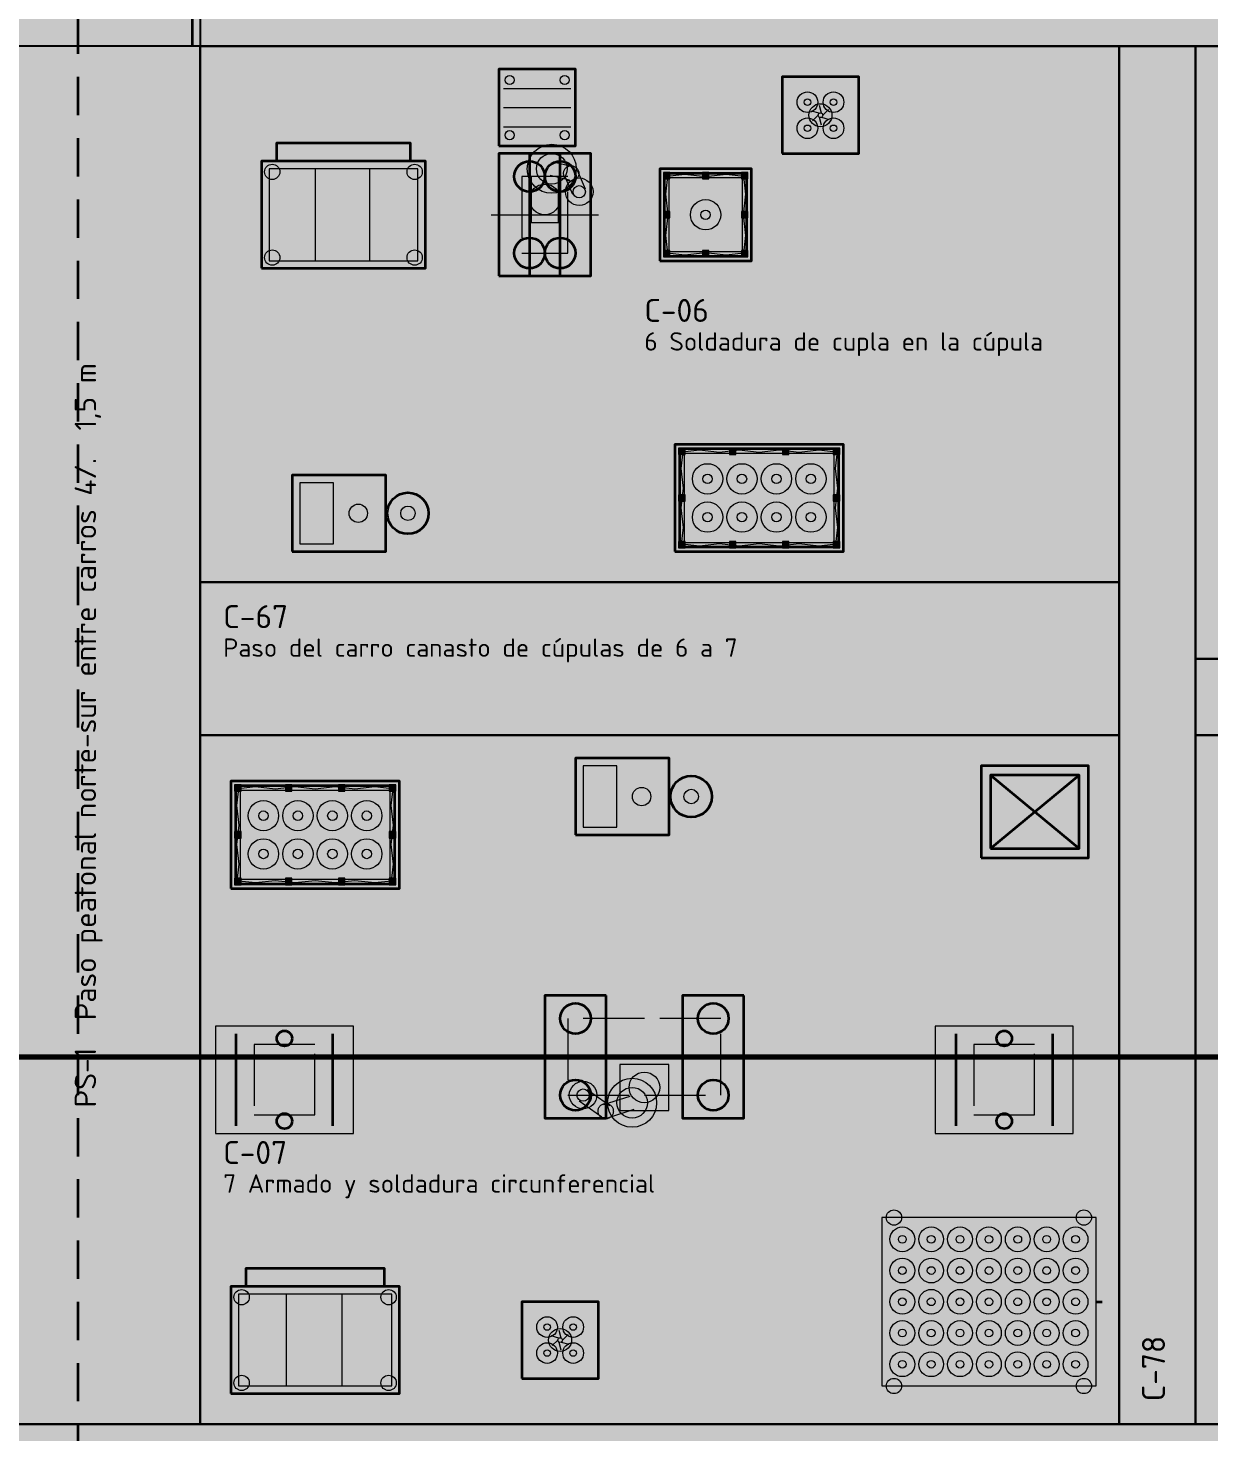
# Model space of a CAD drawing. Header units: millimetres. Extents: x 0 to 1189, y 0 to 841.
# Drawn here: x 473.8 to 550.9, y 419.5 to 511.2 of the extents above; entities that cross this region are included whole.
import ezdxf
from ezdxf.enums import TextEntityAlignment as Align

# ---------------------------------------------------------------- set-up
doc = ezdxf.new("R2010")
doc.units = ezdxf.units.MM
for name, pattern in [('FLUJO-TRAZOS', [4, 2.5, -1.5]), ('IRAM-E-TRAZOS', [5, 4, -1]), ('IRAM-F-TRAZO-PUNTO', [20, 15, -2, 1, -2])]:
    doc.linetypes.add(name, pattern=pattern)
for name, color, linetype, lineweight, true_color in [('A-DEM-RO', 1, 'CONTINUOUS', 35, 0xd21e1e), ('A-EQUIPO', 30, 'CONTINUOUS', 35, 0xe67800), ('A-PASILLO', 2, 'IRAM-E-TRAZOS', 35, 0xd7a500), ('A-SENDA', 2, 'CONTINUOUS', 25, 0xd7a500)]:
    doc.layers.add(name, color=color, linetype=linetype, lineweight=lineweight, true_color=true_color)
for name, color, linetype, lineweight in [('A-EJE', 1, 'IRAM-F-TRAZO-PUNTO', 18), ('A-EQUIPO-FINO', 8, 'CONTINUOUS', 13), ('A-EQUIPO-OCULTO', 8, 'IRAM-E-TRAZOS', 13), ('A-EQUIPO-RELLENO', 9, 'CONTINUOUS', 13), ('A-RELLENO', 9, 'CONTINUOUS', 13), ('A-SECTOR', 1, 'CONTINUOUS', 25), ('A-SECTOR-TXT', 1, 'CONTINUOUS', 25), ('A-TEXTO', 7, 'CONTINUOUS', 18), ('F-PERSONAL', 6, 'FLUJO-TRAZOS', 35), ('F-SE', 30, 'CONTINUOUS', 70)]:
    doc.layers.add(name, color=color, linetype=linetype, lineweight=lineweight)
doc.styles.add('ISO3098', font='isocpeur.ttf')

msp = doc.modelspace()

# ---------------------------------------------------------------- hatches: boundary and pattern name
at = {"layer": 'A-EQUIPO-RELLENO', "true_color": 0xeeeeee}
h = msp.add_hatch(color=7, dxfattribs=at)
h.dxf.hatch_style = 1
h.paths.add_polyline_path([(504.5, 503.5), (509.5, 503.5), (509.5, 508.5), (504.5, 508.5)])
at = {"layer": 'A-EQUIPO-RELLENO', "true_color": 0xe6e6dc}
h = msp.add_hatch(color=7, dxfattribs=at)
h.dxf.hatch_style = 1
h.paths.add_polyline_path([(523, 503), (528, 503), (528, 508), (523, 508)])
at = {"layer": 'A-EQUIPO-RELLENO', "true_color": 0xeeeeee}
h = msp.add_hatch(color=7, dxfattribs=at)
h.dxf.hatch_style = 1
h.paths.add_polyline_path([(489, 495.5), (499.7, 495.5), (499.7, 502.5), (489, 502.5)])
at = {"layer": 'A-EQUIPO-RELLENO', "true_color": 0xcdd0d4}
h = msp.add_hatch(color=7, dxfattribs=at)
h.dxf.hatch_style = 1
h.paths.add_polyline_path([(504.5, 495), (508.5, 495), (508.5, 503), (504.5, 503)])
h = msp.add_hatch(color=7, dxfattribs=at)
h.dxf.hatch_style = 1
h.paths.add_polyline_path([(506.5, 495), (510.5, 495), (510.5, 503), (506.5, 503)])
at = {"layer": 'A-EQUIPO-RELLENO', "true_color": 0xf5f5f5}
h = msp.add_hatch(color=7, dxfattribs=at)
h.dxf.hatch_style = 1
h.paths.add_polyline_path([(515, 496), (521, 496), (521, 502), (515, 502)])
at = {"layer": 'A-EQUIPO-RELLENO', "true_color": 0x969ba0}
h = msp.add_hatch(color=7, dxfattribs=at)
h.dxf.hatch_style = 1
h.paths.add_polyline_path([(515.24, 501.34), (515.66, 501.34), (515.66, 501.76), (515.24, 501.76)])
h = msp.add_hatch(color=7, dxfattribs=at)
h.dxf.hatch_style = 1
h.paths.add_polyline_path([(515.24, 501.34), (515.66, 501.34), (515.66, 501.76), (515.24, 501.76)])
h = msp.add_hatch(color=7, dxfattribs=at)
h.dxf.hatch_style = 1
h.paths.add_polyline_path([(517.79, 501.34), (518.21, 501.34), (518.21, 501.76), (517.79, 501.76)])
h = msp.add_hatch(color=7, dxfattribs=at)
h.dxf.hatch_style = 1
h.paths.add_polyline_path([(520.34, 501.34), (520.76, 501.34), (520.76, 501.76), (520.34, 501.76)])
h = msp.add_hatch(color=7, dxfattribs=at)
h.dxf.hatch_style = 1
h.paths.add_polyline_path([(520.34, 501.34), (520.76, 501.34), (520.76, 501.76), (520.34, 501.76)])
at = {"layer": 'A-EQUIPO-RELLENO', "true_color": 0xeeeeee}
h = msp.add_hatch(color=7, dxfattribs=at)
h.dxf.hatch_style = 1
h.paths.add_polyline_path([(506.6, 498.5), (508.4, 498.5), (508.4, 501.5), (506.6, 501.5)])
at = {"layer": 'A-EQUIPO-RELLENO', "true_color": 0x969ba0}
h = msp.add_hatch(color=7, dxfattribs=at)
h.dxf.hatch_style = 1
h.paths.add_polyline_path([(515.24, 498.79), (515.66, 498.79), (515.66, 499.21), (515.24, 499.21)])
h = msp.add_hatch(color=7, dxfattribs=at)
h.dxf.hatch_style = 1
h.paths.add_polyline_path([(520.34, 498.79), (520.76, 498.79), (520.76, 499.21), (520.34, 499.21)])
h = msp.add_hatch(color=7, dxfattribs=at)
h.dxf.hatch_style = 1
h.paths.add_polyline_path([(515.24, 496.24), (515.66, 496.24), (515.66, 496.66), (515.24, 496.66)])
h = msp.add_hatch(color=7, dxfattribs=at)
h.dxf.hatch_style = 1
h.paths.add_polyline_path([(515.24, 496.24), (515.66, 496.24), (515.66, 496.66), (515.24, 496.66)])
h = msp.add_hatch(color=7, dxfattribs=at)
h.dxf.hatch_style = 1
h.paths.add_polyline_path([(517.79, 496.24), (518.21, 496.24), (518.21, 496.66), (517.79, 496.66)])
h = msp.add_hatch(color=7, dxfattribs=at)
h.dxf.hatch_style = 1
h.paths.add_polyline_path([(520.34, 496.24), (520.76, 496.24), (520.76, 496.66), (520.34, 496.66)])
h = msp.add_hatch(color=7, dxfattribs=at)
h.dxf.hatch_style = 1
h.paths.add_polyline_path([(520.34, 496.24), (520.76, 496.24), (520.76, 496.66), (520.34, 496.66)])
at = {"layer": 'A-EQUIPO-RELLENO', "true_color": 0xf5f5f5}
h = msp.add_hatch(color=7, dxfattribs=at)
h.dxf.hatch_style = 1
h.paths.add_polyline_path([(516, 477), (527, 477), (527, 484), (516, 484)])
at = {"layer": 'A-EQUIPO-RELLENO', "true_color": 0x969ba0}
h = msp.add_hatch(color=7, dxfattribs=at)
h.dxf.hatch_style = 1
h.paths.add_polyline_path([(516.24, 483.34), (516.66, 483.34), (516.66, 483.76), (516.24, 483.76)])
h = msp.add_hatch(color=7, dxfattribs=at)
h.dxf.hatch_style = 1
h.paths.add_polyline_path([(516.24, 483.34), (516.66, 483.34), (516.66, 483.76), (516.24, 483.76)])
h = msp.add_hatch(color=7, dxfattribs=at)
h.dxf.hatch_style = 1
h.paths.add_polyline_path([(519.557, 483.34), (519.977, 483.34), (519.977, 483.76), (519.557, 483.76)])
h = msp.add_hatch(color=7, dxfattribs=at)
h.dxf.hatch_style = 1
h.paths.add_polyline_path([(523.023, 483.34), (523.443, 483.34), (523.443, 483.76), (523.023, 483.76)])
h = msp.add_hatch(color=7, dxfattribs=at)
h.dxf.hatch_style = 1
h.paths.add_polyline_path([(526.34, 483.34), (526.76, 483.34), (526.76, 483.76), (526.34, 483.76)])
h = msp.add_hatch(color=7, dxfattribs=at)
h.dxf.hatch_style = 1
h.paths.add_polyline_path([(526.34, 483.34), (526.76, 483.34), (526.76, 483.76), (526.34, 483.76)])
at = {"layer": 'A-EQUIPO-RELLENO', "true_color": 0xd7e1eb}
h = msp.add_hatch(color=7, dxfattribs=at)
h.dxf.hatch_style = 1
h.paths.add_polyline_path([(491, 477), (497.12, 477), (497.12, 482), (491, 482)])
at = {"layer": 'A-EQUIPO-RELLENO', "true_color": 0xbed2be}
h = msp.add_hatch(color=7, dxfattribs=at)
h.dxf.hatch_style = 1
h.paths.add_polyline_path([(499.91, 479.5), (499.864, 479.849), (499.729, 480.175), (499.515, 480.455), (499.235, 480.669), (498.909, 480.804), (498.56, 480.85), (498.211, 480.804), (497.885, 480.669), (497.605, 480.455), (497.391, 480.175), (497.256, 479.849), (497.21, 479.5), (497.256, 479.151), (497.391, 478.825), (497.605, 478.545), (497.885, 478.331), (498.211, 478.196), (498.56, 478.15), (498.909, 478.196), (499.235, 478.331), (499.515, 478.545), (499.729, 478.825), (499.864, 479.151)])
at = {"layer": 'A-EQUIPO-RELLENO', "true_color": 0x969ba0}
h = msp.add_hatch(color=7, dxfattribs=at)
h.dxf.hatch_style = 1
h.paths.add_polyline_path([(516.24, 480.29), (516.66, 480.29), (516.66, 480.71), (516.24, 480.71)])
h = msp.add_hatch(color=7, dxfattribs=at)
h.dxf.hatch_style = 1
h.paths.add_polyline_path([(526.34, 480.29), (526.76, 480.29), (526.76, 480.71), (526.34, 480.71)])
h = msp.add_hatch(color=7, dxfattribs=at)
h.dxf.hatch_style = 1
h.paths.add_polyline_path([(516.24, 477.24), (516.66, 477.24), (516.66, 477.66), (516.24, 477.66)])
h = msp.add_hatch(color=7, dxfattribs=at)
h.dxf.hatch_style = 1
h.paths.add_polyline_path([(516.24, 477.24), (516.66, 477.24), (516.66, 477.66), (516.24, 477.66)])
h = msp.add_hatch(color=7, dxfattribs=at)
h.dxf.hatch_style = 1
h.paths.add_polyline_path([(519.557, 477.24), (519.977, 477.24), (519.977, 477.66), (519.557, 477.66)])
h = msp.add_hatch(color=7, dxfattribs=at)
h.dxf.hatch_style = 1
h.paths.add_polyline_path([(523.023, 477.24), (523.443, 477.24), (523.443, 477.66), (523.023, 477.66)])
h = msp.add_hatch(color=7, dxfattribs=at)
h.dxf.hatch_style = 1
h.paths.add_polyline_path([(526.34, 477.24), (526.76, 477.24), (526.76, 477.66), (526.34, 477.66)])
h = msp.add_hatch(color=7, dxfattribs=at)
h.dxf.hatch_style = 1
h.paths.add_polyline_path([(526.34, 477.24), (526.76, 477.24), (526.76, 477.66), (526.34, 477.66)])
at = {"layer": 'A-EQUIPO-RELLENO', "true_color": 0xd7e1eb}
h = msp.add_hatch(color=7, dxfattribs=at)
h.dxf.hatch_style = 1
h.paths.add_polyline_path([(509.5, 458.5), (515.62, 458.5), (515.62, 463.5), (509.5, 463.5)])
at = {"layer": 'A-EQUIPO-RELLENO', "true_color": 0xbed2be}
h = msp.add_hatch(color=7, dxfattribs=at)
h.dxf.hatch_style = 1
h.paths.add_polyline_path([(518.41, 461), (518.364, 461.349), (518.229, 461.675), (518.015, 461.955), (517.735, 462.169), (517.409, 462.304), (517.06, 462.35), (516.711, 462.304), (516.385, 462.169), (516.105, 461.955), (515.891, 461.675), (515.756, 461.349), (515.71, 461), (515.756, 460.651), (515.891, 460.325), (516.105, 460.045), (516.385, 459.831), (516.711, 459.696), (517.06, 459.65), (517.409, 459.696), (517.735, 459.831), (518.015, 460.045), (518.229, 460.325), (518.364, 460.651)])
at = {"layer": 'A-EQUIPO-RELLENO', "true_color": 0xf5f5f5}
h = msp.add_hatch(color=7, dxfattribs=at)
h.dxf.hatch_style = 1
h.paths.add_polyline_path([(487, 455), (498, 455), (498, 462), (487, 462)])
at = {"layer": 'A-EQUIPO-RELLENO', "true_color": 0x969ba0}
h = msp.add_hatch(color=7, dxfattribs=at)
h.dxf.hatch_style = 1
h.paths.add_polyline_path([(487.24, 461.34), (487.66, 461.34), (487.66, 461.76), (487.24, 461.76)])
h = msp.add_hatch(color=7, dxfattribs=at)
h.dxf.hatch_style = 1
h.paths.add_polyline_path([(487.24, 461.34), (487.66, 461.34), (487.66, 461.76), (487.24, 461.76)])
h = msp.add_hatch(color=7, dxfattribs=at)
h.dxf.hatch_style = 1
h.paths.add_polyline_path([(490.557, 461.34), (490.977, 461.34), (490.977, 461.76), (490.557, 461.76)])
h = msp.add_hatch(color=7, dxfattribs=at)
h.dxf.hatch_style = 1
h.paths.add_polyline_path([(494.023, 461.34), (494.443, 461.34), (494.443, 461.76), (494.023, 461.76)])
h = msp.add_hatch(color=7, dxfattribs=at)
h.dxf.hatch_style = 1
h.paths.add_polyline_path([(497.34, 461.34), (497.76, 461.34), (497.76, 461.76), (497.34, 461.76)])
h = msp.add_hatch(color=7, dxfattribs=at)
h.dxf.hatch_style = 1
h.paths.add_polyline_path([(497.34, 461.34), (497.76, 461.34), (497.76, 461.76), (497.34, 461.76)])
h = msp.add_hatch(color=7, dxfattribs=at)
h.dxf.hatch_style = 1
h.paths.add_polyline_path([(487.24, 458.29), (487.66, 458.29), (487.66, 458.71), (487.24, 458.71)])
h = msp.add_hatch(color=7, dxfattribs=at)
h.dxf.hatch_style = 1
h.paths.add_polyline_path([(497.34, 458.29), (497.76, 458.29), (497.76, 458.71), (497.34, 458.71)])
h = msp.add_hatch(color=7, dxfattribs=at)
h.dxf.hatch_style = 1
h.paths.add_polyline_path([(487.24, 455.24), (487.66, 455.24), (487.66, 455.66), (487.24, 455.66)])
h = msp.add_hatch(color=7, dxfattribs=at)
h.dxf.hatch_style = 1
h.paths.add_polyline_path([(487.24, 455.24), (487.66, 455.24), (487.66, 455.66), (487.24, 455.66)])
h = msp.add_hatch(color=7, dxfattribs=at)
h.dxf.hatch_style = 1
h.paths.add_polyline_path([(490.557, 455.24), (490.977, 455.24), (490.977, 455.66), (490.557, 455.66)])
h = msp.add_hatch(color=7, dxfattribs=at)
h.dxf.hatch_style = 1
h.paths.add_polyline_path([(494.023, 455.24), (494.443, 455.24), (494.443, 455.66), (494.023, 455.66)])
h = msp.add_hatch(color=7, dxfattribs=at)
h.dxf.hatch_style = 1
h.paths.add_polyline_path([(497.34, 455.24), (497.76, 455.24), (497.76, 455.66), (497.34, 455.66)])
h = msp.add_hatch(color=7, dxfattribs=at)
h.dxf.hatch_style = 1
h.paths.add_polyline_path([(497.34, 455.24), (497.76, 455.24), (497.76, 455.66), (497.34, 455.66)])
at = {"layer": 'A-EQUIPO-RELLENO', "true_color": 0xcdd0d4}
h = msp.add_hatch(color=7, dxfattribs=at)
h.dxf.hatch_style = 1
h.paths.add_polyline_path([(511.5, 448), (507.5, 448), (507.5, 440), (511.5, 440)])
h = msp.add_hatch(color=7, dxfattribs=at)
h.dxf.hatch_style = 1
h.paths.add_polyline_path([(520.5, 448), (516.5, 448), (516.5, 440), (520.5, 440)])
h = msp.add_hatch(color=7, dxfattribs=at)
h.dxf.hatch_style = 1
h.paths.add_polyline_path([(495, 439), (495, 446), (486, 446), (486, 439)])
h = msp.add_hatch(color=7, dxfattribs=at)
h.dxf.hatch_style = 1
h.paths.add_polyline_path([(533, 446), (533, 439), (542, 439), (542, 446)])
at = {"layer": 'A-EQUIPO-RELLENO', "true_color": 0xeeeeee}
h = msp.add_hatch(color=7, dxfattribs=at)
h.dxf.hatch_style = 1
h.paths.add_polyline_path([(515.6, 443.5), (512.4, 443.5), (512.4, 440.5), (515.6, 440.5)])
h = msp.add_hatch(color=7, dxfattribs=at)
h.dxf.hatch_style = 1
h.paths.add_polyline_path([(529.5, 422.5), (543.5, 422.5), (543.5, 433.5), (529.5, 433.5)])
h = msp.add_hatch(color=7, dxfattribs=at)
h.dxf.hatch_style = 1
h.paths.add_polyline_path([(487, 422), (498, 422), (498, 429), (487, 429)])
at = {"layer": 'A-EQUIPO-RELLENO', "true_color": 0xe6e6dc}
h = msp.add_hatch(color=7, dxfattribs=at)
h.dxf.hatch_style = 1
h.paths.add_polyline_path([(506, 423), (511, 423), (511, 428), (506, 428)])
at = {"layer": 'A-RELLENO', "true_color": 0xf6f6f6}
h = msp.add_hatch(color=7, dxfattribs=at)
h.dxf.hatch_style = 1
h.paths.add_polyline_path([(470, 510), (485, 510), (485, 670), (470, 670)])
at = {"layer": 'A-RELLENO', "true_color": 0xfde4c8}
h = msp.add_hatch(color=7, dxfattribs=at)
h.dxf.hatch_style = 1
h.paths.add_polyline_path([(485, 510), (555, 510), (555, 555), (485, 555)])
at = {"layer": 'A-RELLENO', "true_color": 0xfff4b4}
h = msp.add_hatch(color=7, dxfattribs=at)
h.dxf.hatch_style = 1
h.paths.add_polyline_path([(470, 420), (485, 420), (485, 510), (470, 510)])
at = {"layer": 'A-RELLENO', "true_color": 0xf8d9c0}
h = msp.add_hatch(color=7, dxfattribs=at)
h.dxf.hatch_style = 1
h.paths.add_polyline_path([(485, 475), (545, 475), (545, 510), (485, 510)])
h = msp.add_hatch(color=7, dxfattribs=at)
h.dxf.hatch_style = 1
h.paths.add_polyline_path([(545, 420), (550, 420), (550, 510), (545, 510)])
h = msp.add_hatch(color=7, dxfattribs=at)
h.dxf.hatch_style = 1
h.paths.add_polyline_path([(550, 470), (630, 470), (630, 510), (550, 510)])
h = msp.add_hatch(color=7, dxfattribs=at)
h.dxf.hatch_style = 1
h.paths.add_polyline_path([(485, 465), (545, 465), (545, 475), (485, 475)])
h = msp.add_hatch(color=7, dxfattribs=at)
h.dxf.hatch_style = 1
h.paths.add_polyline_path([(550, 465), (630, 465), (630, 470), (550, 470)])
h = msp.add_hatch(color=7, dxfattribs=at)
h.dxf.hatch_style = 1
h.paths.add_polyline_path([(485, 420), (545, 420), (545, 465), (485, 465)])
h = msp.add_hatch(color=7, dxfattribs=at)
h.dxf.hatch_style = 1
h.paths.add_polyline_path([(550, 420), (615, 420), (615, 465), (550, 465)])
at = {"layer": 'A-RELLENO', "true_color": 0xfff4b4}
h = msp.add_hatch(color=7, dxfattribs=at)
h.dxf.hatch_style = 1
h.paths.add_polyline_path([(117, 405), (877, 405), (877, 420), (117, 420)])
at = {"layer": 'F-PERSONAL', "true_color": 0xc800aa}
h = msp.add_hatch(color=7, dxfattribs=at)
h.dxf.hatch_style = 1
h.paths.add_polyline_path([(477, 493.4), (477.8, 496.6), (476.2, 496.6)])
h = msp.add_hatch(color=7, dxfattribs=at)
h.dxf.hatch_style = 1
h.paths.add_polyline_path([(477, 463.4), (477.8, 466.6), (476.2, 466.6)])
h = msp.add_hatch(color=7, dxfattribs=at)
h.dxf.hatch_style = 1
h.paths.add_polyline_path([(477, 433.4), (477.8, 436.6), (476.2, 436.6)])
at = {"layer": 'F-SE', "true_color": 0xeb7800}
h = msp.add_hatch(color=7, dxfattribs=at)
h.dxf.hatch_style = 1
h.paths.add_polyline_path([(490.713, 444), (487.513, 444.8), (487.513, 443.2)])
h = msp.add_hatch(color=7, dxfattribs=at)
h.dxf.hatch_style = 1
h.paths.add_polyline_path([(525.713, 444), (522.513, 444.8), (522.513, 443.2)])

# ---------------------------------------------------------------- linework, layer by layer
at = {"layer": 'A-DEM-RO'}
for p, q in [((536.6, 457.6), (542.4, 462.4)), ((536.6, 462.4), (542.4, 457.6))]:
    msp.add_line(p, q, dxfattribs=at)
for points in [[(536, 457), (543, 457), (543, 463), (536, 463)], [(536.6, 457.6), (542.4, 457.6), (542.4, 462.4), (536.6, 462.4)]]:
    msp.add_lwpolyline(points, close=True, dxfattribs=at)
at = {"layer": 'A-EJE'}
for p, q in [((504, 499), (511, 499)), ((521, 444), (507, 444))]:
    msp.add_line(p, q, dxfattribs=at)
at = {"layer": 'A-EQUIPO'}
for p, q in [((487.35, 439.5), (487.35, 445.5)), ((493.65, 439.5), (493.65, 445.5)), ((534.35, 445.5), (534.35, 439.5)), ((540.65, 445.5), (540.65, 439.5)), ((543.5, 428), (543.9, 428))]:
    msp.add_line(p, q, dxfattribs=at)
for points in [[(504.5, 503.5), (509.5, 503.5), (509.5, 508.5), (504.5, 508.5)], [(523, 503), (528, 503), (528, 508), (523, 508)], [(489, 495.5), (499.7, 495.5), (499.7, 502.5), (489, 502.5)], [(504.5, 495), (508.5, 495), (508.5, 503), (504.5, 503)], [(506.5, 495), (510.5, 495), (510.5, 503), (506.5, 503)], [(515, 496), (521, 496), (521, 502), (515, 502)], [(515.3, 496.3), (520.7, 496.3), (520.7, 501.7), (515.3, 501.7)], [(516, 477), (527, 477), (527, 484), (516, 484)], [(516.3, 477.3), (526.7, 477.3), (526.7, 483.7), (516.3, 483.7)], [(491, 477), (497.12, 477), (497.12, 482), (491, 482)], [(509.5, 458.5), (515.62, 458.5), (515.62, 463.5), (509.5, 463.5)], [(487, 455), (498, 455), (498, 462), (487, 462)], [(487.3, 455.3), (497.7, 455.3), (497.7, 461.7), (487.3, 461.7)], [(511.5, 448), (507.5, 448), (507.5, 440), (511.5, 440)], [(520.5, 448), (516.5, 448), (516.5, 440), (520.5, 440)], [(487, 422), (498, 422), (498, 429), (487, 429)], [(506, 423), (511, 423), (511, 428), (506, 428)]]:
    msp.add_lwpolyline(points, close=True, dxfattribs=at)
for points in [[(490, 502.5), (490, 503.7), (498.7, 503.7), (498.7, 502.5)], [(488, 429), (488, 430.2), (497, 430.2), (497, 429)]]:
    msp.add_lwpolyline(points, dxfattribs=at)
for centre, radius in [((506.5, 501.5), 1), ((508.5, 501.5), 1), ((506.5, 496.5), 1), ((508.5, 496.5), 1), ((498.56, 479.5), 1.35), ((517.06, 461), 1.35), ((509.5, 446.5), 1), ((518.5, 446.5), 1), ((490.5, 445.2), 0.5), ((537.5, 445.2), 0.5), ((509.5, 441.5), 1), ((518.5, 441.5), 1), ((490.5, 439.8), 0.5), ((537.5, 439.8), 0.5)]:
    msp.add_circle(centre, radius, dxfattribs=at)
at = {"layer": 'A-EQUIPO-FINO'}
for p, q in [((504.8, 507.25), (509.2, 507.25)), ((504.8, 506), (509.2, 506)), ((504.8, 504.75), (509.2, 504.75)), ((492.531, 496), (492.531, 502)), ((496.062, 496), (496.062, 502)), ((490.63, 422.5), (490.63, 428.5)), ((494.26, 422.5), (494.26, 428.5))]:
    msp.add_line(p, q, dxfattribs=at)
for points in [[(525.425, 505.63), (524.922, 505.769)], [(525.35, 505.5), (524.978, 505.134)], [(525.425, 505.37), (525.556, 504.865)], [(525.575, 505.63), (525.444, 506.135)], [(525.575, 505.37), (526.078, 505.231)], [(525.65, 505.5), (526.022, 505.866)], [(520.7, 501.475), (519.35, 501.625), (518, 501.475), (516.65, 501.625), (515.3, 501.475)], [(515.525, 501.7), (515.375, 500.35), (515.525, 499), (515.375, 497.65), (515.525, 496.3)], [(520.475, 496.3), (520.625, 497.65), (520.475, 499), (520.625, 500.35), (520.475, 501.7)], [(515.3, 496.525), (516.65, 496.375), (518, 496.525), (519.35, 496.375), (520.7, 496.525)], [(526.7, 483.475), (525.4, 483.625), (524.1, 483.475), (522.8, 483.625), (521.5, 483.475), (520.2, 483.625), (518.9, 483.475), (517.6, 483.625), (516.3, 483.475)], [(516.525, 483.7), (516.375, 482.42), (516.525, 481.14), (516.375, 479.86), (516.525, 478.58), (516.375, 477.3)], [(526.475, 477.3), (526.625, 478.58), (526.475, 479.86), (526.625, 481.14), (526.475, 482.42), (526.625, 483.7)], [(516.3, 477.525), (517.6, 477.375), (518.9, 477.525), (520.2, 477.375), (521.5, 477.525), (522.8, 477.375), (524.1, 477.525), (525.4, 477.375), (526.7, 477.525)], [(497.7, 461.475), (496.4, 461.625), (495.1, 461.475), (493.8, 461.625), (492.5, 461.475), (491.2, 461.625), (489.9, 461.475), (488.6, 461.625), (487.3, 461.475)], [(487.525, 461.7), (487.375, 460.42), (487.525, 459.14), (487.375, 457.86), (487.525, 456.58), (487.375, 455.3)], [(497.475, 455.3), (497.625, 456.58), (497.475, 457.86), (497.625, 459.14), (497.475, 460.42), (497.625, 461.7)], [(487.3, 455.525), (488.6, 455.375), (489.9, 455.525), (491.2, 455.375), (492.5, 455.525), (493.8, 455.375), (495.1, 455.525), (496.4, 455.375), (497.7, 455.525)], [(508.425, 425.63), (507.922, 425.769)], [(508.35, 425.5), (507.978, 425.134)], [(508.575, 425.63), (508.444, 426.135)], [(508.65, 425.5), (509.022, 425.866)], [(508.425, 425.37), (508.556, 424.865)], [(508.575, 425.37), (509.078, 425.231)]]:
    msp.add_lwpolyline(points, dxfattribs=at)
for points in [[(489.5, 496), (499.2, 496), (499.2, 502), (489.5, 502)], [(515.24, 501.34), (515.66, 501.34), (515.66, 501.76), (515.24, 501.76)], [(515.24, 501.34), (515.66, 501.34), (515.66, 501.76), (515.24, 501.76)], [(517.79, 501.34), (518.21, 501.34), (518.21, 501.76), (517.79, 501.76)], [(520.34, 501.34), (520.76, 501.34), (520.76, 501.76), (520.34, 501.76)], [(520.34, 501.34), (520.76, 501.34), (520.76, 501.76), (520.34, 501.76)], [(506.6, 498.5), (508.4, 498.5), (508.4, 501.5), (506.6, 501.5)], [(515.6, 496.6), (520.4, 496.6), (520.4, 501.4), (515.6, 501.4)], [(515.24, 498.79), (515.66, 498.79), (515.66, 499.21), (515.24, 499.21)], [(520.34, 498.79), (520.76, 498.79), (520.76, 499.21), (520.34, 499.21)], [(515.24, 496.24), (515.66, 496.24), (515.66, 496.66), (515.24, 496.66)], [(515.24, 496.24), (515.66, 496.24), (515.66, 496.66), (515.24, 496.66)], [(517.79, 496.24), (518.21, 496.24), (518.21, 496.66), (517.79, 496.66)], [(520.34, 496.24), (520.76, 496.24), (520.76, 496.66), (520.34, 496.66)], [(520.34, 496.24), (520.76, 496.24), (520.76, 496.66), (520.34, 496.66)], [(516.24, 483.34), (516.66, 483.34), (516.66, 483.76), (516.24, 483.76)], [(516.24, 483.34), (516.66, 483.34), (516.66, 483.76), (516.24, 483.76)], [(516.6, 477.6), (526.4, 477.6), (526.4, 483.4), (516.6, 483.4)], [(519.557, 483.34), (519.977, 483.34), (519.977, 483.76), (519.557, 483.76)], [(523.023, 483.34), (523.443, 483.34), (523.443, 483.76), (523.023, 483.76)], [(526.34, 483.34), (526.76, 483.34), (526.76, 483.76), (526.34, 483.76)], [(526.34, 483.34), (526.76, 483.34), (526.76, 483.76), (526.34, 483.76)], [(491.5, 477.5), (493.7, 477.5), (493.7, 481.5), (491.5, 481.5)], [(516.24, 480.29), (516.66, 480.29), (516.66, 480.71), (516.24, 480.71)], [(526.34, 480.29), (526.76, 480.29), (526.76, 480.71), (526.34, 480.71)], [(516.24, 477.24), (516.66, 477.24), (516.66, 477.66), (516.24, 477.66)], [(516.24, 477.24), (516.66, 477.24), (516.66, 477.66), (516.24, 477.66)], [(519.557, 477.24), (519.977, 477.24), (519.977, 477.66), (519.557, 477.66)], [(523.023, 477.24), (523.443, 477.24), (523.443, 477.66), (523.023, 477.66)], [(526.34, 477.24), (526.76, 477.24), (526.76, 477.66), (526.34, 477.66)], [(526.34, 477.24), (526.76, 477.24), (526.76, 477.66), (526.34, 477.66)], [(510, 459), (512.2, 459), (512.2, 463), (510, 463)], [(487.24, 461.34), (487.66, 461.34), (487.66, 461.76), (487.24, 461.76)], [(487.24, 461.34), (487.66, 461.34), (487.66, 461.76), (487.24, 461.76)], [(487.6, 455.6), (497.4, 455.6), (497.4, 461.4), (487.6, 461.4)], [(490.557, 461.34), (490.977, 461.34), (490.977, 461.76), (490.557, 461.76)], [(494.023, 461.34), (494.443, 461.34), (494.443, 461.76), (494.023, 461.76)], [(497.34, 461.34), (497.76, 461.34), (497.76, 461.76), (497.34, 461.76)], [(497.34, 461.34), (497.76, 461.34), (497.76, 461.76), (497.34, 461.76)], [(487.24, 458.29), (487.66, 458.29), (487.66, 458.71), (487.24, 458.71)], [(497.34, 458.29), (497.76, 458.29), (497.76, 458.71), (497.34, 458.71)], [(487.24, 455.24), (487.66, 455.24), (487.66, 455.66), (487.24, 455.66)], [(487.24, 455.24), (487.66, 455.24), (487.66, 455.66), (487.24, 455.66)], [(490.557, 455.24), (490.977, 455.24), (490.977, 455.66), (490.557, 455.66)], [(494.023, 455.24), (494.443, 455.24), (494.443, 455.66), (494.023, 455.66)], [(497.34, 455.24), (497.76, 455.24), (497.76, 455.66), (497.34, 455.66)], [(497.34, 455.24), (497.76, 455.24), (497.76, 455.66), (497.34, 455.66)], [(495, 439), (495, 446), (486, 446), (486, 439)], [(533, 446), (533, 439), (542, 439), (542, 446)], [(515.6, 443.5), (512.4, 443.5), (512.4, 440.5), (515.6, 440.5)], [(529.5, 422.5), (543.5, 422.5), (543.5, 433.5), (529.5, 433.5)], [(487.5, 422.5), (497.5, 422.5), (497.5, 428.5), (487.5, 428.5)]]:
    msp.add_lwpolyline(points, close=True, dxfattribs=at)
for centre, radius in [((505.2, 507.8), 0.3), ((508.8, 507.8), 0.3), ((524.65, 506.35), 0.675), ((524.65, 506.35), 0.21), ((525.5, 505.5), 0.75), ((526.35, 506.35), 0.675), ((526.35, 506.35), 0.21), ((524.65, 504.65), 0.675), ((525.5, 505.5), 0.15), ((526.35, 504.65), 0.675), ((505.2, 504.2), 0.3), ((508.8, 504.2), 0.3), ((524.65, 504.65), 0.21), ((526.35, 504.65), 0.21), ((507.95, 502), 1.6), ((507.95, 502), 1), ((489.7, 501.8), 0.5), ((499, 501.8), 0.5), ((507.5, 500), 1), ((509.75, 500.5), 0.9), ((509.75, 500.5), 0.4), ((518, 499), 0.99), ((518, 499), 0.308), ((489.7, 496.2), 0.5), ((499, 496.2), 0.5), ((518.125, 481.75), 0.99), ((520.375, 481.75), 0.99), ((522.625, 481.75), 0.99), ((524.875, 481.75), 0.99), ((518.125, 481.75), 0.308), ((520.375, 481.75), 0.308), ((522.625, 481.75), 0.308), ((524.875, 481.75), 0.308), ((495.32, 479.5), 0.6), ((498.56, 479.5), 0.472), ((518.125, 479.25), 0.99), ((518.125, 479.25), 0.308), ((520.375, 479.25), 0.99), ((520.375, 479.25), 0.308), ((522.625, 479.25), 0.99), ((522.625, 479.25), 0.308), ((524.875, 479.25), 0.99), ((524.875, 479.25), 0.308), ((513.82, 461), 0.6), ((517.06, 461), 0.472), ((489.125, 459.75), 0.99), ((491.375, 459.75), 0.99), ((493.625, 459.75), 0.99), ((495.875, 459.75), 0.99), ((489.125, 459.75), 0.308), ((491.375, 459.75), 0.308), ((493.625, 459.75), 0.308), ((495.875, 459.75), 0.308), ((489.125, 457.25), 0.99), ((489.125, 457.25), 0.308), ((491.375, 457.25), 0.99), ((491.375, 457.25), 0.308), ((493.625, 457.25), 0.99), ((493.625, 457.25), 0.308), ((495.875, 457.25), 0.99), ((495.875, 457.25), 0.308), ((514, 442), 1), ((510, 441.5), 0.9), ((513.2, 441), 1.6), ((513.2, 441), 1), ((510, 441.5), 0.4), ((530.3, 433.5), 0.5), ((542.7, 433.5), 0.5), ((530.843, 432.08), 0.81), ((532.729, 432.08), 0.81), ((534.614, 432.08), 0.81), ((536.5, 432.08), 0.81), ((538.386, 432.08), 0.81), ((540.271, 432.08), 0.81), ((542.157, 432.08), 0.81), ((530.843, 432.08), 0.252), ((532.729, 432.08), 0.252), ((534.614, 432.08), 0.252), ((536.5, 432.08), 0.252), ((538.386, 432.08), 0.252), ((540.271, 432.08), 0.252), ((542.157, 432.08), 0.252), ((530.843, 430.04), 0.81), ((530.843, 430.04), 0.252), ((532.729, 430.04), 0.81), ((532.729, 430.04), 0.252), ((534.614, 430.04), 0.81), ((534.614, 430.04), 0.252), ((536.5, 430.04), 0.81), ((536.5, 430.04), 0.252), ((538.386, 430.04), 0.81), ((538.386, 430.04), 0.252), ((540.271, 430.04), 0.81), ((540.271, 430.04), 0.252), ((542.157, 430.04), 0.81), ((542.157, 430.04), 0.252), ((487.7, 428.3), 0.5), ((497.3, 428.3), 0.5), ((530.843, 428), 0.81), ((530.843, 428), 0.252), ((532.729, 428), 0.81), ((532.729, 428), 0.252), ((534.614, 428), 0.81), ((534.614, 428), 0.252), ((536.5, 428), 0.81), ((536.5, 428), 0.252), ((538.386, 428), 0.81), ((538.386, 428), 0.252), ((540.271, 428), 0.81), ((540.271, 428), 0.252), ((542.157, 428), 0.81), ((542.157, 428), 0.252), ((507.65, 426.35), 0.675), ((507.65, 426.35), 0.21), ((509.35, 426.35), 0.675), ((509.35, 426.35), 0.21), ((530.843, 425.96), 0.81), ((532.729, 425.96), 0.81), ((534.614, 425.96), 0.81), ((536.5, 425.96), 0.81), ((538.386, 425.96), 0.81), ((540.271, 425.96), 0.81), ((542.157, 425.96), 0.81), ((508.5, 425.5), 0.75), ((508.5, 425.5), 0.15), ((530.843, 425.96), 0.252), ((532.729, 425.96), 0.252), ((534.614, 425.96), 0.252), ((536.5, 425.96), 0.252), ((538.386, 425.96), 0.252), ((540.271, 425.96), 0.252), ((542.157, 425.96), 0.252), ((507.65, 424.65), 0.675), ((507.65, 424.65), 0.21), ((509.35, 424.65), 0.675), ((509.35, 424.65), 0.21), ((530.843, 423.92), 0.81), ((532.729, 423.92), 0.81), ((534.614, 423.92), 0.81), ((536.5, 423.92), 0.81), ((538.386, 423.92), 0.81), ((540.271, 423.92), 0.81), ((542.157, 423.92), 0.81), ((530.843, 423.92), 0.252), ((532.729, 423.92), 0.252), ((534.614, 423.92), 0.252), ((536.5, 423.92), 0.252), ((538.386, 423.92), 0.252), ((540.271, 423.92), 0.252), ((542.157, 423.92), 0.252), ((487.7, 422.7), 0.5), ((497.3, 422.7), 0.5), ((530.3, 422.5), 0.5), ((542.7, 422.5), 0.5)]:
    msp.add_circle(centre, radius, dxfattribs=at)
at = {"layer": 'A-EQUIPO-OCULTO'}
for p, q in [((509.122, 501.262), (507.847, 501.562)), ((509.328, 502.138), (508.053, 502.438)), ((510.162, 500.68), (509.637, 501.88)), ((509.338, 500.32), (508.813, 501.52)), ((509.739, 441.133), (511.214, 440.083)), ((510.261, 441.867), (511.736, 440.817)), ((511.338, 440.879), (513.063, 441.429)), ((511.612, 440.021), (513.337, 440.571))]:
    msp.add_line(p, q, dxfattribs=at)
for points in [[(506, 496.5), (509, 496.5), (509, 501.5), (506, 501.5)], [(519, 446.5), (509, 446.5), (509, 441.5), (519, 441.5)], [(492.48, 440.2), (492.48, 444.8), (488.52, 444.8), (488.52, 440.2)], [(535.52, 444.8), (535.52, 440.2), (539.48, 440.2), (539.48, 444.8)]]:
    msp.add_lwpolyline(points, close=True, dxfattribs=at)
for centre in [(509.225, 501.7), (511.475, 440.45)]:
    msp.add_circle(centre, 0.5, dxfattribs=at)
at = {"layer": 'A-PASILLO'}
msp.add_line((484.5, 510), (484.5, 670), dxfattribs=at)
at = {"layer": 'A-SECTOR'}
for points in [[(485, 510), (555, 510), (555, 555), (485, 555)], [(485, 475), (545, 475), (545, 510), (485, 510)], [(545, 420), (550, 420), (550, 510), (545, 510)], [(550, 470), (630, 470), (630, 510), (550, 510)], [(485, 465), (545, 465), (545, 475), (485, 475)], [(550, 465), (630, 465), (630, 470), (550, 470)], [(485, 420), (545, 420), (545, 465), (485, 465)], [(550, 420), (615, 420), (615, 465), (550, 465)]]:
    msp.add_lwpolyline(points, close=True, dxfattribs=at)
at = {"layer": 'A-SENDA'}
for points in [[(470, 420), (485, 420), (485, 510), (470, 510)], [(117, 405), (877, 405), (877, 420), (117, 420)]]:
    msp.add_lwpolyline(points, close=True, dxfattribs=at)
at = {"layer": 'F-PERSONAL'}
msp.add_lwpolyline([(562, 680), (477, 680), (477, 420), (477, 355)], dxfattribs=at)
at = {"layer": 'F-SE'}
msp.add_lwpolyline([(323, 478), (340, 490), (357, 486), (357, 450), (383, 449), (440, 480), (440, 450), (465, 444), (513, 444), (577, 444), (636, 444), (636, 577), (620, 577)], dxfattribs=at)

# ---------------------------------------------------------------- texts
at = {"layer": 'A-SECTOR-TXT', "style": 'ISO3098'}
for s, height, p in [('C-06', 1.5, (514, 493.5)), ('6 Soldadura de cupla en la cúpula', 1.2, (514, 491.325)), ('C-67', 1.5, (486.5, 473.5)), ('Paso del carro canasto de cúpulas de 6 a 7', 1.2, (486.5, 471.325)), ('C-07', 1.5, (486.5, 438.5)), ('7 Armado y soldadura circunferencial', 1.2, (486.5, 436.325))]:
    msp.add_text(s, height=height, dxfattribs=at).set_placement(p, align=Align.TOP_LEFT)
msp.add_text('C-78', height=1.5, rotation=90, dxfattribs=at).set_placement((546.5, 421.5), align=Align.TOP_LEFT)
at = {"layer": 'A-TEXTO', "style": 'ISO3098'}
msp.add_text('PS-1  Paso peatonal norte-sur entre carros 4/.  1,5 m', height=1.4, rotation=90, dxfattribs=at).set_placement((477.5, 465), align=Align.MIDDLE_CENTER)

doc.saveas('drawing.dxf')
